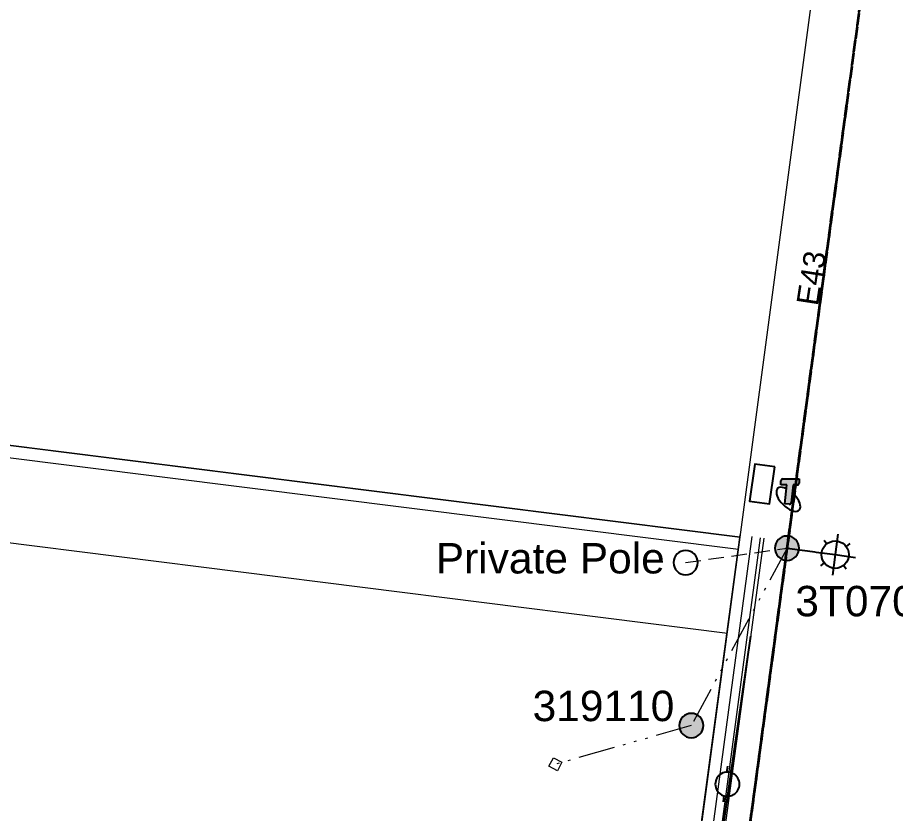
# Model space of a CAD drawing. Header units: metres. Extents: x 267072 to 270320, y 6186424 to 6191197.
# Drawn here: x 267897.4 to 267969.6, y 6187515.2 to 6187580.6 of the extents above; entities that cross this region are included whole.
import ezdxf
from ezdxf.enums import TextEntityAlignment as Align

# ---------------------------------------------------------------- set-up
doc = ezdxf.new("R2010")
doc.units = ezdxf.units.M
for name, pattern in [('Cable Exist OH', [1, 1, 0]), ('DASHED', [19.05, 12.7, -6.35]), ('IE Trench LV', [6, 4, -2]), ('PHANTOMX2', [6.6, 3, -0.75, 0.2, -0.75, 0.2, -0.75, 0.2, -0.75])]:
    doc.linetypes.add(name, pattern=pattern)
doc.layers.get('0').update_dxf_attribs({"color": 6})
doc.layers.add('_User Miscellaneous12', color=252, linetype='Continuous', lineweight=13, plot=False, transparency=0.5)
for name, color, linetype, lineweight in [('_User Miscellaneous9', 211, 'Continuous', 13), ('_User_HV_Exist', 1, 'Continuous', 35), ('_User_LV_Exist', 5, 'Continuous', 35), ('Cadastre Developer_SP_NEW', 92, 'Continuous', 15), ('Cadastre Land Parcels_SP_EXT', 118, 'Continuous', 15), ('Mains_HV_EXT', 13, 'Continuous', 25), ('Mains_LV_EXT', 163, 'Continuous', 25), ('Mains_SL_EXT', 131, 'Continuous', 25), ('Services_SP_EXT', 42, 'PHANTOMX2', 20)]:
    doc.layers.add(name, color=color, linetype=linetype, lineweight=lineweight)
for name, color, linetype in [('Equip_SP_LV_EXT', 7, 'Continuous'), ('Equip_SP_SL_MOD', 3, 'Continuous'), ('Mains_LV_New_T84', 2, 'Cable x'), ('Notes', 7, 'Continuous'), ('OH_Details_SP_MISC', 7, 'Continuous'), ('SupportsOH_SP_TR_HV_LV_SL_EXT', 7, 'Continuous'), ('SupportsOH_SP_TR_HV_LV_SL_MOD', 3, 'Continuous')]:
    doc.layers.add(name, color=color, linetype=linetype)
doc.styles.add('POLE_LABEL', font='arial.ttf', dxfattribs={"height": 2})
doc.styles.add('SL_LABEL', font='arial.ttf', dxfattribs={"height": 2})
doc.styles.get("Standard").update_dxf_attribs({"font": 'arial.ttf'})
doc.linetypes.add('Cable New UG', pattern='A,5.5,-0.01,["X",Standard,S=1.8,R=0,X=0,Y=-0.94],-1.7', length=7.21)
doc.linetypes.add('Cable x', pattern='A,4.5,-0.01,["X",Standard,S=1.25,R=0,X=0,Y=-0.65],-1.2', length=5.71)

# ---------------------------------------------------------------- blocks, each defined once
blk = doc.blocks.new('LV_OH_LINKS_OPEN_EXT')
for p, q in [((-0.166, 4.966), (-0.166, 5.464)), ((0.166, 4.966), (0.166, 5.464)), ((-0.166, 3.002), (-0.166, 2.504)), ((0.166, 3.002), (0.166, 2.504))]:
    blk.add_line(p, q)
blk.add_lwpolyline([(0, 2.988, 1), (0, 4.98, 1)], format="xyb", close=True)
at = {"flags": 9}
for tag, p in [('ACTUAL_STATUS', (0, 0)), ('OPERATING_VOLTAGE', (0, -0.6)), ('ORIENTATION', (0, -0.8)), ('CONSTRUCTED_VOLTAGE', (0, -0.2)), ('NO_PHASES', (0, -0.4)), ('OWNED_BY', (0, -1)), ('STATE', (0, -1.2)), ('SWITCH_TYPE', (0, -1.4)), ('USAGE', (0, -1.6)), ('LEGEND', (0, -1.8)), ('NOTES', (0, -2))]:
    blk.add_attdef(tag, text='', height=0.2, dxfattribs=at).set_placement(p, align=Align.MIDDLE_LEFT)
at = {"flags": 1}
blk.add_attdef('Z', (0, 0), '', height=0.2, dxfattribs=at)
blk = doc.blocks.new('CCP_EXT')
at = {"flags": 9}
for tag, p in [('USAGE', (0, -1.2)), ('LEGEND', (0, -1.4)), ('STATE', (0, -1.8)), ('LIFE_SUPPORT', (0, -1.6)), ('NOTES', (0, -2))]:
    blk.add_attdef(tag, text='', height=0.2, dxfattribs=at).set_placement(p, align=Align.MIDDLE_LEFT)
blk.add_wipeout([(0, 0.566), (0.566, 0), (0, -0.566), (-0.566, 0)])
blk.add_lwpolyline([(-0.566, 0), (0, 0.566), (0.566, 0), (0, -0.566), (-0.566, 0)])
at = {"flags": 1}
blk.add_attdef('Z', (0, 0), '', height=0.2, dxfattribs=at)
at = {"flags": 9}
for tag, p in [('CCP_TYPE', (0, 0)), ('OPERATING_VOLTAGE', (0, -0.6)), ('ORIENTATION', (0, -0.8)), ('CONSTRUCTED_VOLTAGE', (0, -0.2)), ('NO_PHASES', (0, -0.4)), ('OWNED_BY', (0, -1))]:
    blk.add_attdef(tag, text='', height=0.2, dxfattribs=at).set_placement(p, align=Align.MIDDLE_LEFT)
blk = doc.blocks.new('*U233')
blk.add_hatch(color=256).paths.add_polyline_path([(-1, 0, 1), (1, 0, 1)])
blk.add_lwpolyline([(-1, 0, 1), (1, 0, 1)], format="xyb", close=True)
at = {"flags": 8}
blk.add_attdef('pNumber', text='', height=2, dxfattribs=at).set_placement((-35.068, -11.687), align=Align.MIDDLE_CENTER)
at = {"style": 'POLE_LABEL', "flags": 9}
for tag, p in [('STRUCTURE_PLANT_NUMBER', (-36.213, -14.159)), ('STREET_CODE', (-36.213, -14.387))]:
    blk.add_attdef(tag, text='', height=0.2, dxfattribs=at).set_placement(p, align=Align.MIDDLE_LEFT)
at = {"flags": 9}
for tag, p in [('OWNED_BY', (-36.213, -14.587)), ('SPECIAL_USE', (-36.213, -14.987)), ('STATE', (-36.213, -15.187)), ('PARENT', (-36.213, -14.787)), ('cLV', (-36.213, -15.587)), ('hDepth', (-36.213, -15.787)), ('hDia', (-36.213, -15.987)), ('USAGE', (-36.213, -15.387)), ('cHV', (-36.213, -16.187)), ('LBRACKET', (-36.213, -16.387)), ('LExisting', (-36.213, -16.587)), ('LANTNUMBER', (-36.213, -16.787)), ('LOther', (-36.213, -16.987)), ('LRemove', (-36.213, -17.187)), ('LEGEND', (-36.213, -17.387)), ('cLinedev', (-36.213, -17.587)), ('pExisting', (-36.213, -17.987)), ('LOCATION', (-36.213, -17.787)), ('pFooting', (-36.213, -18.587)), ('pNew', (-36.213, -18.787)), ('PFNUMBER', (-36.213, -18.187)), ('NEWPFNUMBER', (-36.213, -18.387)), ('pRelocate', (-36.213, -19.187)), ('pRemove', (-36.213, -19.387)), ('pReplace', (-36.213, -19.587)), ('cspan', (-36.213, -20.187)), ('pStay', (-36.213, -19.787)), ('pType', (-36.213, -19.987)), ('STREETNAME', (-36.213, -20.387)), ('SUBURB', (-36.213, -20.587)), ('NOTES', (-36.213, -20.787)), ('MAINTAINED_BY', (-36.212, -21.001)), ('OPERATED_BY', (-36.212, -21.201))]:
    blk.add_attdef(tag, text='', height=0.2, dxfattribs=at).set_placement(p, align=Align.MIDDLE_LEFT)
at = {"flags": 1}
blk.add_attdef('Z', (-36.213, -21.515), '', height=0.2, dxfattribs=at)
blk = doc.blocks.new('*U259')
blk.add_hatch(color=256).paths.add_polyline_path([(-1, 0, 1), (1, 0, 1)])
blk.add_lwpolyline([(-1, 0, 1), (1, 0, 1)], format="xyb", close=True)
at = {"flags": 8}
blk.add_attdef('pNumber', text='', height=2, dxfattribs=at).set_placement((-0.139, -17.151), align=Align.MIDDLE_CENTER)
at = {"style": 'POLE_LABEL', "flags": 9}
for tag, p in [('STRUCTURE_PLANT_NUMBER', (-1.284, -19.623)), ('STREET_CODE', (-1.284, -19.851))]:
    blk.add_attdef(tag, text='', height=0.2, dxfattribs=at).set_placement(p, align=Align.MIDDLE_LEFT)
at = {"flags": 9}
for tag, p in [('OWNED_BY', (-1.284, -20.051)), ('PARENT', (-1.284, -20.251)), ('SPECIAL_USE', (-1.284, -20.451)), ('STATE', (-1.284, -20.651)), ('USAGE', (-1.284, -20.851)), ('cLV', (-1.284, -21.051)), ('cHV', (-1.284, -21.651)), ('hDepth', (-1.284, -21.251)), ('hDia', (-1.284, -21.451)), ('LBRACKET', (-1.284, -21.851)), ('LExisting', (-1.284, -22.051)), ('LANTNUMBER', (-1.284, -22.251)), ('LOther', (-1.284, -22.451)), ('cLinedev', (-1.284, -23.051)), ('LRemove', (-1.284, -22.651)), ('LEGEND', (-1.284, -22.851)), ('pExisting', (-1.284, -23.451)), ('LOCATION', (-1.284, -23.251)), ('PFNUMBER', (-1.284, -23.651)), ('NEWPFNUMBER', (-1.284, -23.851)), ('pFooting', (-1.284, -24.051)), ('pNew', (-1.284, -24.251)), ('pRelocate', (-1.284, -24.651)), ('pRemove', (-1.284, -24.851)), ('pReplace', (-1.284, -25.051)), ('pStay', (-1.284, -25.251)), ('cspan', (-1.284, -25.651)), ('STREETNAME', (-1.284, -25.851)), ('SUBURB', (-1.284, -26.051)), ('pType', (-1.284, -25.451)), ('OPERATED_BY', (-1.283, -26.665)), ('NOTES', (-1.284, -26.251)), ('MAINTAINED_BY', (-1.283, -26.465))]:
    blk.add_attdef(tag, text='', height=0.2, dxfattribs=at).set_placement(p, align=Align.MIDDLE_LEFT)
at = {"flags": 1}
blk.add_attdef('Z', (-1.284, -26.979), '', height=0.2, dxfattribs=at)
blk = doc.blocks.new('*U238')
at = {"flags": 9}
for tag, p in [('LRATECODE', (-7.4, 0)), ('LOUTREACHVOCAB', (-7.2, 0)), ('LOUTREACH', (-7, 0)), ('LANTNUMBER', (-6.6, 0)), ('LNEW', (-6.4, 0)), ('LMASTVOCAB', (-6.2, 0)), ('LMAST', (-6, 0)), ('LLAMPVOCAB', (-5.8, 0)), ('LLAMP', (-5.6, 0)), ('LEXIST', (-5.4, 0)), ('LCHARGE3PERCENT', (-5.2, 0)), ('LCHARGE3', (-5, 0)), ('LCHARGE2PERCENT', (-4.8, 0)), ('LCHARGE2', (-4.6, 0)), ('LCHARGE1PERCENT', (-4.4, 0)), ('LCHARGE1', (-4.2, 0)), ('LCATEGORY', (-4, 0)), ('LBRACKETVOCAB', (-3.8, 0)), ('LBRACKET', (-3.6, 0)), ('LKINGHEIGHT', (-3.4, 0)), ('CREPLACE', (-3.2, 0)), ('CREMOVE', (-3, 0)), ('CNUMBER', (-2.8, 0)), ('CNEW', (-2.6, 0)), ('CEXIST', (-2.4, 0)), ('USAGE', (-2.2, 0)), ('STATE', (-2, 0)), ('OWNED_BY', (-1.8, 0)), ('ORIENTATION', (-1.6, 0)), ('OPERATING_VOLTAGE', (-1.4, 0)), ('NO_PHASES', (-1.2, 0)), ('LANTERN_TYPE', (-1, 0)), ('LANTERN_PURPOSE', (-0.8, 0)), ('CONTROL_TYPE', (-0.6, 0)), ('CONSTRUCTED_VOLTAGE', (-0.4, 0))]:
    blk.add_attdef(tag, text='', height=0.001, rotation=270, dxfattribs=at).set_placement(p, align=Align.MIDDLE_LEFT)
at = {"style": 'SL_LABEL', "flags": 9}
blk.add_attdef('STREET_CODE', text='', height=0.001, rotation=270, dxfattribs=at).set_placement((0.001, 0), align=Align.MIDDLE_LEFT)
at = {"flags": 1}
blk.add_attdef('Z', (0, 0), '', height=0.001, rotation=270, dxfattribs=at)
at = {"width": 0.9}
blk.add_attdef('LNUMBER', text='', height=1, rotation=352.35183, dxfattribs=at).set_placement((6.805, -1.923), align=Align.MIDDLE_LEFT)
at = {"flags": 9}
for tag, p in [('LREMOVE', (0, -7.6)), ('LREPLACE', (0, -7.8)), ('LTYPE', (0, -8)), ('LTYPEVOCAB', (0, -8.2)), ('LEGEND', (0, -8.4)), ('SUBURB', (0, -8.6)), ('STREETNAME', (0, -8.8)), ('LOCATION', (0, -9)), ('NOTES', (0, -9.2)), ('MAINTAINED_BY', (0, -9.863))]:
    blk.add_attdef(tag, text='', height=0.001, dxfattribs=at).set_placement(p, align=Align.MIDDLE_LEFT)
blk.add_attdef('OPERATED_BY', (0, -9.607), '', height=0.001, dxfattribs=at)
blk.add_wipeout([(5.637, -0.757), (4.874, -1.725), (3.74, -2.205), (2.772, -1.442), (2.292, -0.308), (3.054, 0.66), (4.189, 1.14), (5.157, 0.378)])
for p, q in [((4.189, 1.14), (3.964, -0.532)), ((0, 0), (3.964, -0.532)), ((3.054, 0.66), (3.282, 0.362)), ((5.157, 0.378), (4.859, 0.15)), ((3.964, -0.532), (3.74, -2.205)), ((3.964, -0.532), (5.637, -0.757)), ((2.772, -1.442), (3.07, -1.215)), ((4.874, -1.725), (4.647, -1.427))]:
    blk.add_line(p, q)
blk.add_circle((3.964, -0.532), 1.125)
blk = doc.blocks.new('TELSTRA')
h = blk.add_hatch(color=5)
h.dxf.hatch_style = 1
h.paths.add_polyline_path([(-0.96, 2.34, 0.414115), (-1.26, 2.04), (-1.26, 1.34), (-0.27, 1.34), (-0.6, -1.77), (0.1, -1.84, 0.414214), (0.43, -1.58), (0.74, 1.34), (1.44, 1.34, 0.414769), (1.74, 1.64), (1.74, 2.34)])
at = {"color": 5}
for p, q in [((-1.26, 1.34, 23019.4), (-1.26, 2.04, 23019.4)), ((-0.96, 2.34, 23019.4), (1.74, 2.34, 23019.4)), ((1.74, 2.34, 23019.4), (1.74, 1.64, 23019.4)), ((-0.27, 1.34, 23019.4), (-1.26, 1.34, 23019.4)), ((-0.6, -1.77, 23019.4), (-0.27, 1.34, 23019.4)), ((0.74, 1.34, 23019.4), (0.43, -1.58, 23019.4)), ((1.44, 1.34, 23019.4), (0.74, 1.34, 23019.4)), ((0.1, -1.84, 23019.4), (-0.6, -1.77, 23019.4))]:
    blk.add_line(p, q, dxfattribs=at)
blk.add_circle((1, -1), 0.0001)
for centre, start, end in [((-0.96, 2.04, 23019.4), 90.0193, 180), ((1.44, 1.64, 23019.4), 269.8913, 0), ((0.13, -1.55, 23019.4), 263.967, 353.967)]:
    blk.add_arc(centre, 0.3, start, end, dxfattribs=at)
at = {"color": 7}
blk.add_ellipse((-0.03, -1.02, 23019.4), major_axis=(1.77, -1.78), ratio=0.491734, start_param=2.186079, end_param=7.987501, dxfattribs=at)
blk = doc.blocks.new('POLE_NEW')
for tag, height, flags, p in [('pNumber', 2.5, 8, (-17.84, 2.067)), ('SPECIAL_USE', 0.2, 9, (1.145, -0.8)), ('OWNED_BY', 0.2, 9, (1.145, -0.4)), ('PARENT', 0.2, 9, (1.145, -0.6)), ('cLV', 0.2, 9, (1.145, -1.4)), ('STATE', 0.2, 9, (1.145, -1)), ('USAGE', 0.2, 9, (1.145, -1.2)), ('cHV', 0.2, 9, (1.145, -2)), ('hDepth', 0.2, 9, (1.145, -1.6)), ('hDia', 0.2, 9, (1.145, -1.8)), ('LBRACKET', 0.2, 9, (1.145, -2.2)), ('LExisting', 0.2, 9, (1.145, -2.4)), ('LANTNUMBER', 0.2, 9, (1.145, -2.6)), ('LOther', 0.2, 9, (1.145, -2.8)), ('cLinedev', 0.2, 9, (1.145, -3.4)), ('pExisting', 0.2, 9, (1.145, -3.6)), ('LRemove', 0.2, 9, (1.145, -3)), ('LEGEND', 0.2, 9, (1.145, -3.2)), ('pFooting', 0.2, 9, (1.145, -4.2)), ('pNew', 0.2, 9, (1.145, -4.4)), ('PFNUMBER', 0.2, 9, (1.145, -3.8)), ('NEWPFNUMBER', 0.2, 9, (1.145, -4)), ('pRelocate', 0.2, 9, (1.145, -4.8)), ('pRemove', 0.2, 9, (1.145, -5)), ('cspan', 0.2, 9, (1.145, -5.8)), ('pReplace', 0.2, 9, (1.145, -5.2)), ('pStay', 0.2, 9, (1.145, -5.4)), ('pType', 0.2, 9, (1.145, -5.6)), ('SUBURB', 0.2, 9, (1.145, -6)), ('STREETNAME', 0.2, 9, (1.145, -6.2)), ('LOCATION', 0.2, 9, (1.145, -6.4)), ('OPERATED_BY', 0.2, 9, (1.145, -6.887)), ('NOTES', 0.2, 9, (1.145, -6.6)), ('MAINTAINED_BY', 0.2, 9, (1.145, -7.22))]:
    blk.add_attdef(tag, text='', height=height, dxfattribs=dict(flags=flags)).set_placement(p, align=Align.MIDDLE_LEFT)
at = {"style": 'POLE_LABEL'}
for tag, height, flags, p in [('ASSET_NUM', 2.5, 8, (2, 2)), ('STRUCTURE_PLANT_NUMBER', 0.2, 9, (1.145, 0.093)), ('STREET_CODE', 0.2, 9, (1.145, -0.2))]:
    blk.add_attdef(tag, text='', height=height, dxfattribs=dict(at, flags=flags)).set_placement(p, align=Align.MIDDLE_LEFT)
at = {"flags": 1}
blk.add_attdef('Z', (1.145, -7.594), '', height=0.2, dxfattribs=at)
blk.add_wipeout([(0.068, 0.998), (-0.058, 0.998), (-0.182, 0.983), (-0.304, 0.953), (-0.421, 0.907), (-0.532, 0.847), (-0.634, 0.774), (-0.725, 0.688), (-0.806, 0.592), (-0.874, 0.486), (-0.928, 0.373), (-0.967, 0.254), (-0.991, 0.13), (-1, 0.005), (-0.993, -0.12), (-0.97, -0.244), (-0.932, -0.363), (-0.879, -0.477), (-0.812, -0.584), (-0.732, -0.681), (-0.641, -0.767), (-0.54, -0.842), (-0.43, -0.903), (-0.314, -0.949), (-0.192, -0.981), (-0.068, -0.998), (0.058, -0.998), (0.182, -0.983), (0.304, -0.953), (0.421, -0.907), (0.532, -0.847), (0.634, -0.774), (0.725, -0.688), (0.806, -0.592), (0.874, -0.486), (0.928, -0.373), (0.967, -0.254), (0.991, -0.13), (1, -0.005), (0.993, 0.12), (0.97, 0.244), (0.932, 0.363), (0.879, 0.477), (0.812, 0.584), (0.732, 0.681), (0.641, 0.767), (0.54, 0.842), (0.43, 0.903), (0.314, 0.949), (0.192, 0.981)])
at = {"lineweight": -3}
blk.add_lwpolyline([(-1, 0, 1), (1, 0, 1)], format="xyb", close=True, dxfattribs=at)

msp = doc.modelspace()

# ---------------------------------------------------------------- linework, layer by layer
at = {"layer": '_User_HV_Exist', "linetype": 'Cable Exist OH'}
msp.add_lwpolyline([(267968.179, 6187592.9703), (267958.0265, 6187517.3594), (267952.656, 6187478.4147)], dxfattribs=at)
at = {"layer": '_User_LV_Exist', "linetype": 'Cable Exist OH'}
msp.add_lwpolyline([(267965.5575, 6187573.525), (267955.7244, 6187500.2667)], dxfattribs=at)
at = {"layer": 'Cadastre Developer_SP_NEW'}
for p, q in [((267956.8207, 6187537.9166), (267681.4537, 6187572.5352)), ((267837.2164, 6187551.9451), (267956.6883, 6187536.9254)), ((267788.0083, 6187551.1473), (267955.7666, 6187530.0239)), ((267951.0539, 6187494.735), (267956.8207, 6187537.9166))]:
    msp.add_line(p, q, dxfattribs=at)
at = {"layer": 'Cadastre Land Parcels_SP_EXT', "linetype": 'Continuous'}
msp.add_lwpolyline([(267966.5486, 6187610.8834), (267691.9477, 6187645.2013), (267681.4537, 6187572.5352), (267956.8207, 6187537.9166), (267966.5486, 6187610.8834)], close=True, dxfattribs=at)
at = {"layer": 'Mains_HV_EXT', "linetype": 'Cable Exist OH'}
msp.add_lwpolyline([(267968.179, 6187592.9703), (267958.0265, 6187517.3594), (267952.656, 6187478.4147)], dxfattribs=at)
at = {"layer": 'Mains_LV_EXT', "linetype": 'Cable Exist OH'}
for points in [[(267968.179, 6187592.9703), (267958.0265, 6187517.3594)], [(267957.8281, 6187515.8816), (267958.0265, 6187517.3594)], [(267952.656, 6187478.4147), (267957.8281, 6187515.8816)]]:
    msp.add_lwpolyline(points, dxfattribs=at)
at = {"layer": 'Mains_SL_EXT', "linetype": 'Cable Exist OH'}
for points in [[(267968.179, 6187592.9703), (267958.0265, 6187517.3594)], [(267958.0265, 6187517.3594), (267952.7559, 6187478.4485)]]:
    msp.add_lwpolyline(points, dxfattribs=at)
at = {"layer": 'Notes'}
msp.add_lwpolyline([(267959.6535, 6187543.704), (267958.008, 6187543.925), (267957.5936, 6187540.8786), (267959.2392, 6187540.6576)], close=True, dxfattribs=at)
at = {"layer": 'OH_Details_SP_MISC', "color": 7, "linetype": 'Continuous', "flags": 128}
msp.add_lwpolyline([(267951.8427, 6187472.0535), (267958.0265, 6187517.3594), (267968.179, 6187592.9704)], dxfattribs=at)
at = {"layer": 'Services_SP_EXT'}
msp.add_lwpolyline([(267960.6651, 6187537.0103), (267952.7957, 6187522.426)], dxfattribs=at)

# ---------------------------------------------------------------- block references
at = {"layer": 'Equip_SP_LV_EXT', "rotation": 172.6924804534817}
msp.add_blockref('LV_OH_LINKS_OPEN_EXT', (267956.2714, 6187521.5568), dxfattribs=at)
at = {"layer": 'Notes', "linetype": 'IE Trench LV', "xscale": 0.5, "yscale": 0.5, "zscale": 0.5}
msp.add_blockref('TELSTRA', (267960.7908, 6187541.5402, 46038.7904), dxfattribs=at)
at = {"layer": 'Services_SP_EXT', "rotation": 197.0661456013081}
msp.add_blockref('CCP_EXT', (267941.625, 6187519.238), dxfattribs=at)
at = {"layer": 'SupportsOH_SP_TR_HV_LV_SL_EXT'}
ref = msp.add_blockref('*U233', (267952.7957, 6187522.426), dxfattribs=at)
ref.add_attrib('ASSET_NUM', '319110', dxfattribs={"layer": '0', "height": 2.5, "style": 'POLE_LABEL'}).set_placement((267945.5755, 6187522.038), align=Align.BOTTOM_CENTER)
at = {"layer": 'SupportsOH_SP_TR_HV_LV_SL_MOD'}
ref = msp.add_blockref('*U259', (267960.6651, 6187537.0103), dxfattribs=at)
ref.add_attrib('ASSET_NUM', '3T0705', dxfattribs={"height": 2.5, "style": 'POLE_LABEL'}).set_placement((267973.1902, 6187530.6596), align=Align.BOTTOM_RIGHT)

# ---------------------------------------------------------------- texts
at = {"layer": 'Mains_LV_EXT'}
msp.add_text('E43', height=1.8, rotation=81.255792, dxfattribs=at).set_placement((267963.2076, 6187556.8705))

# ---------------------------------------------------------------- next in the draw order: linework, layer by layer
at = {"layer": '_User Miscellaneous12', "flags": 128}
msp.add_lwpolyline([(267956.7749, 6187538.0973), (267951.6907, 6187500.2322), (267947.084, 6187465.1401), (267939.2108, 6187407.1963)], dxfattribs=at)
at = {"layer": '_User Miscellaneous12', "color": 30, "flags": 128}
msp.add_lwpolyline([(267957.766, 6187537.9642), (267952.682, 6187500.1006), (267948.0752, 6187465.0077), (267940.2017, 6187407.0617)], dxfattribs=at)
at = {"layer": '_User Miscellaneous12', "color": 3, "flags": 128}
msp.add_lwpolyline([(267958.4598, 6187537.871), (267953.3759, 6187500.0084), (267948.769, 6187464.915), (267940.8953, 6187406.9675)], dxfattribs=at)
at = {"layer": '_User Miscellaneous12', "color": 5, "flags": 128}
msp.add_lwpolyline([(267958.7571, 6187537.8311), (267953.6733, 6187499.9689), (267949.0664, 6187464.8753), (267941.1926, 6187406.9271)], dxfattribs=at)
at = {"layer": 'Mains_LV_New_T84', "color": 2, "linetype": 'Cable New UG', "flags": 128}
msp.add_lwpolyline([(267957.6766, 6187529.7834), (267942.6696, 6187425.9924), (267942.7551, 6187424.7337)], dxfattribs=at)
at = {"layer": 'Services_SP_EXT'}
msp.add_lwpolyline([(267952.7957, 6187522.4261), (267941.625, 6187519.238)], dxfattribs=at)

# ---------------------------------------------------------------- next in the draw order: block references
at = {"layer": 'Equip_SP_SL_MOD'}
msp.add_blockref('*U238', (267960.6651, 6187537.0103), dxfattribs=at)

# ---------------------------------------------------------------- next in the draw order: block references
at = {"layer": '_User Miscellaneous9'}
ref = msp.add_blockref('POLE_NEW', (267952.3302, 6187535.8256), dxfattribs=at)
ref.add_attrib('ASSET_NUM', 'Private Pole', dxfattribs={"layer": '0', "height": 2.5, "style": 'POLE_LABEL'}).set_placement((267931.7892, 6187536.1825), align=Align.MIDDLE_LEFT)

# ---------------------------------------------------------------- next in the draw order: linework, layer by layer
at = {"layer": '_User Miscellaneous9', "linetype": 'DASHED', "ltscale": 0.1, "flags": 128}
msp.add_lwpolyline([(267952.3302, 6187535.8256), (267960.6651, 6187537.0103)], dxfattribs=at)

doc.saveas('drawing.dxf')
